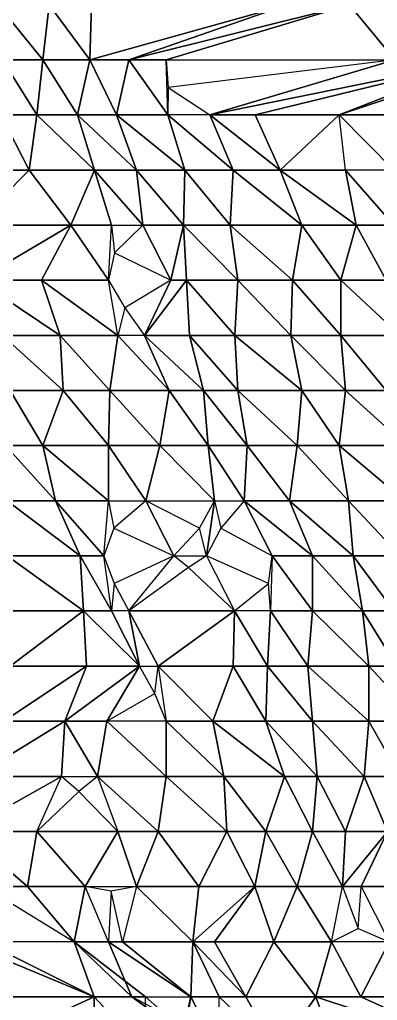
# Model space of a CAD drawing. Header units: metres. Extents: x -317 to 276, y -240 to 234.
# Drawn here: x -219.3 to -180.3, y -36.4 to 70.4 of the extents above; entities that cross this region are included whole.
import ezdxf

# ---------------------------------------------------------------- set-up
doc = ezdxf.new("R2010")
doc.units = ezdxf.units.M

msp = doc.modelspace()

# ---------------------------------------------------------------- linework, layer by layer
for points in [[(-221.68771, 72, -448.48737), (-216.76064, 66, -451.9834), (-216.0838, 72, -450.74448), (-216.0837, 72.0001, -450.7444)], [(-221.68771, 72, -448.48737), (-221.18008, 66, -447.55817), (-216.76064, 66, -451.9834), (-216.76053, 66.0001, -451.9833)], [(-216.0838, 72, -450.74448), (-216.76064, 66, -451.9834), (-211.66434, 66, -455.1697), (-211.66423, 66.0001, -455.16962)], [(-216.0838, 72, -450.74448), (-211.66434, 66, -455.1697), (-211.49515, 72, -454.85995), (-211.49504, 72.0001, -454.85986)], [(-211.66434, 66, -455.1697), (-207.41411, 66, -459.90466), (-190.15479, 72, -428.31168), (-190.15468, 72.0001, -428.31158)], [(-211.66434, 66, -455.1697), (-190.15479, 72, -428.31168), (-211.49515, 72, -454.85995), (-211.49504, 72.0001, -454.85986)], [(-207.41411, 66, -459.90466), (-203.33307, 66, -464.94934), (-183.36641, 72, -428.40063), (-183.3663, 72.0001, -428.40054)], [(-207.41411, 66, -459.90466), (-183.36641, 72, -428.40063), (-190.15479, 72, -428.31168), (-190.15468, 72.0001, -428.31158)], [(-183.36641, 72, -428.40063), (-203.33307, 66, -464.94934), (-178.43933, 66, -431.89664), (-178.43922, 66.0001, -431.89655)], [(-183.36641, 72, -428.40063), (-178.43933, 66, -431.89664), (-173.36307, 72, -422.60458), (-173.36296, 72.0001, -422.6045)], [(-221.18008, 66, -447.55817), (-221.3493, 60, -447.86792), (-217.43747, 60, -453.22235), (-217.43736, 60.0001, -453.22226)], [(-221.18008, 66, -447.55817), (-217.43747, 60, -453.22235), (-216.76064, 66, -451.9834), (-216.76053, 66.0001, -451.9833)], [(-216.76064, 66, -451.9834), (-217.43747, 60, -453.22235), (-213.01802, 60, -457.64758), (-213.01791, 60.0001, -457.6475)], [(-216.76064, 66, -451.9834), (-213.01802, 60, -457.64758), (-211.66434, 66, -455.1697), (-211.66423, 66.0001, -455.16962)], [(-211.66434, 66, -455.1697), (-213.01802, 60, -457.64758), (-208.76778, 60, -462.38254), (-208.76767, 60.0001, -462.38245)], [(-211.66434, 66, -455.1697), (-208.76778, 60, -462.38254), (-207.41411, 66, -459.90466), (-207.414, 66.0001, -459.90457)], [(-207.41411, 66, -459.90466), (-208.76778, 60, -462.38254), (-203.16386, 60, -464.63962), (-203.16376, 60.0001, -464.63953)], [(-207.41411, 66, -459.90466), (-203.16386, 60, -464.63962), (-203.33307, 66, -464.94934), (-203.33296, 66.0001, -464.94925)], [(-203.16386, 60, -464.63962), (-203.33307, 66, -464.94934), (-203.12563, 63, -464.67392), (-203.12552, 63.0001, -464.67383)], [(-178.43933, 66, -431.89664), (-203.12563, 63, -464.67392), (-198.5752, 60, -468.75513), (-198.57509, 60.0001, -468.75504)], [(-198.5752, 60, -468.75513), (-193.64813, 60, -472.25116), (-169.11282, 66, -427.33957), (-169.11272, 66.0001, -427.33948)], [(-198.5752, 60, -468.75513), (-169.11282, 66, -427.33957), (-178.43933, 66, -431.89664), (-178.43922, 66.0001, -431.89655)], [(-169.11282, 66, -427.33957), (-193.64813, 60, -472.25116), (-184.49083, 60, -468.00378), (-184.49072, 60.0001, -468.0037)], [(-169.11282, 66, -427.33957), (-184.49083, 60, -468.00378), (-166.55467, 66, -435.17188), (-166.55457, 66.0001, -435.17178)], [(-166.55467, 66, -435.17188), (-184.49083, 60, -468.00378), (-165.8578, 60, -446.41125), (-165.8577, 60.0001, -446.41116)], [(-221.3493, 60, -447.86792), (-224.39505, 54, -453.44315), (-218.28351, 54, -454.77103), (-218.2834, 54.0001, -454.77094)], [(-221.3493, 60, -447.86792), (-218.28351, 54, -454.77103), (-217.43747, 60, -453.22235), (-217.43736, 60.0001, -453.22226)], [(-217.43747, 60, -453.22235), (-218.28351, 54, -454.77103), (-211.15672, 54, -454.24048), (-211.15662, 54.0001, -454.2404)], [(-217.43747, 60, -453.22235), (-211.15672, 54, -454.24048), (-213.01802, 60, -457.64758), (-213.01791, 60.0001, -457.6475)], [(-213.01802, 60, -457.64758), (-206.56805, 54, -458.356), (-208.76778, 60, -462.38254), (-208.76767, 60.0001, -462.38245)], [(-213.01802, 60, -457.64758), (-211.15672, 54, -454.24048), (-206.56805, 54, -458.356), (-206.56795, 54.0001, -458.3559)], [(-208.76778, 60, -462.38254), (-201.30257, 54, -461.23254), (-203.16386, 60, -464.63962), (-203.16376, 60.0001, -464.63953)], [(-208.76778, 60, -462.38254), (-206.56805, 54, -458.356), (-201.30257, 54, -461.23254), (-201.30246, 54.0001, -461.23245)], [(-203.16386, 60, -464.63962), (-196.03708, 54, -464.1091), (-198.5752, 60, -468.75513), (-198.57509, 60.0001, -468.75504)], [(-203.16386, 60, -464.63962), (-201.30257, 54, -461.23254), (-196.03708, 54, -464.1091), (-196.03697, 54.0001, -464.109)], [(-198.5752, 60, -468.75513), (-190.94078, 54, -467.29538), (-193.64813, 60, -472.25116), (-193.64803, 60.0001, -472.25107)], [(-198.5752, 60, -468.75513), (-196.03708, 54, -464.1091), (-190.94078, 54, -467.29538), (-190.94067, 54.0001, -467.2953)], [(-190.94078, 54, -467.29538), (-184.49083, 60, -468.00378), (-193.64813, 60, -472.25116), (-193.64803, 60.0001, -472.25107)], [(-190.94078, 54, -467.29538), (-183.814, 54, -466.76483), (-184.49083, 60, -468.00378), (-184.49072, 60.0001, -468.0037)], [(-184.49083, 60, -468.00378), (-178.5485, 54, -469.64142), (-165.8578, 60, -446.41125), (-165.8577, 60.0001, -446.41116)], [(-224.22585, 48, -453.13342), (-218.28351, 54, -454.77103), (-224.39505, 54, -453.44315), (-224.39494, 54.0001, -453.44305)], [(-224.22585, 48, -453.13342), (-213.71487, 48, -446.40817), (-218.28351, 54, -454.77103), (-218.2834, 54.0001, -454.77094)], [(-211.15672, 54, -454.24048), (-218.28351, 54, -454.77103), (-213.71487, 48, -446.40817), (-213.71477, 48.0001, -446.40808)], [(-211.15672, 54, -454.24048), (-213.71487, 48, -446.40817), (-209.29541, 48, -450.8334), (-209.2953, 48.0001, -450.8333)], [(-211.15672, 54, -454.24048), (-205.89122, 48, -457.11703), (-206.56805, 54, -458.356), (-206.56795, 54.0001, -458.3559)], [(-211.15672, 54, -454.24048), (-209.29541, 48, -450.8334), (-205.89122, 48, -457.11703), (-205.89111, 48.0001, -457.11694)], [(-206.56805, 54, -458.356), (-201.47177, 48, -461.54227), (-201.30257, 54, -461.23254), (-201.30246, 54.0001, -461.23245)], [(-206.56805, 54, -458.356), (-205.89122, 48, -457.11703), (-201.47177, 48, -461.54227), (-201.47166, 48.0001, -461.54218)], [(-201.30257, 54, -461.23254), (-201.47177, 48, -461.54227), (-196.37549, 48, -464.72858), (-196.37538, 48.0001, -464.7285)], [(-201.30257, 54, -461.23254), (-196.37549, 48, -464.72858), (-196.03708, 54, -464.1091), (-196.03697, 54.0001, -464.109)], [(-196.03708, 54, -464.1091), (-196.37549, 48, -464.72858), (-188.57185, 48, -462.9591), (-188.57175, 48.0001, -462.959)], [(-196.03708, 54, -464.1091), (-188.57185, 48, -462.9591), (-190.94078, 54, -467.29538), (-190.94067, 54.0001, -467.2953)], [(-190.94078, 54, -467.29538), (-182.62953, 48, -464.5967), (-183.814, 54, -466.76483), (-183.81389, 54.0001, -466.76474)], [(-190.94078, 54, -467.29538), (-188.57185, 48, -462.9591), (-182.62953, 48, -464.5967), (-182.62943, 48.0001, -464.59662)], [(-183.814, 54, -466.76483), (-178.5485, 48, -469.64142), (-178.5485, 54, -469.64142), (-178.54839, 54.0001, -469.64133)], [(-183.814, 54, -466.76483), (-182.62953, 48, -464.5967), (-178.5485, 48, -469.64142), (-178.54839, 48.0001, -469.64133)], [(-223.88742, 42, -452.51395), (-213.71487, 48, -446.40817), (-224.22585, 48, -453.13342), (-224.22574, 48.0001, -453.13333)], [(-223.88742, 42, -452.51395), (-216.92984, 42, -452.29315), (-213.71487, 48, -446.40817), (-213.71477, 48.0001, -446.40808)], [(-213.71487, 48, -446.40817), (-216.92984, 42, -452.29315), (-209.63385, 42, -451.45288), (-209.63374, 42.0001, -451.4528)], [(-213.71487, 48, -446.40817), (-209.63385, 42, -451.45288), (-209.29541, 48, -450.8334), (-209.2953, 48.0001, -450.8333)], [(-209.29541, 48, -450.8334), (-208.955, 45, -451.46176), (-209.63385, 42, -451.45288), (-209.63374, 42.0001, -451.4528)], [(-202.84546, 42, -451.5418), (-205.89122, 48, -457.11703), (-208.955, 45, -451.46176), (-208.9549, 45.0001, -451.46167)], [(-202.84546, 42, -451.5418), (-201.47177, 48, -461.54227), (-205.89122, 48, -457.11703), (-205.89111, 48.0001, -457.11694)], [(-202.84546, 42, -451.5418), (-201.13336, 42, -460.9228), (-201.47177, 48, -461.54227), (-201.47166, 48.0001, -461.54218)], [(-201.47177, 48, -461.54227), (-195.52945, 42, -463.17987), (-196.37549, 48, -464.72858), (-196.37538, 48.0001, -464.7285)], [(-201.47177, 48, -461.54227), (-201.13336, 42, -460.9228), (-195.52945, 42, -463.17987), (-195.52934, 42.0001, -463.17978)], [(-196.37549, 48, -464.72858), (-189.58711, 42, -464.8175), (-188.57185, 48, -462.9591), (-188.57175, 48.0001, -462.959)], [(-196.37549, 48, -464.72858), (-195.52945, 42, -463.17987), (-189.58711, 42, -464.8175), (-189.587, 42.0001, -464.8174)], [(-188.57185, 48, -462.9591), (-189.58711, 42, -464.8175), (-184.32161, 42, -467.69406), (-184.3215, 42.0001, -467.69397)], [(-188.57185, 48, -462.9591), (-184.32161, 42, -467.69406), (-182.62953, 48, -464.5967), (-182.62943, 48.0001, -464.59662)], [(-182.62953, 48, -464.5967), (-184.32161, 42, -467.69406), (-179.39453, 42, -471.19006), (-179.39442, 42.0001, -471.18997)], [(-182.62953, 48, -464.5967), (-179.39453, 42, -471.19006), (-178.5485, 48, -469.64142), (-178.54839, 48.0001, -469.64133)], [(-223.88742, 42, -452.51395), (-214.89934, 36, -448.57632), (-216.92984, 42, -452.29315), (-216.92973, 42.0001, -452.29306)], [(-223.88742, 42, -452.51395), (-221.18008, 36, -447.55817), (-214.89934, 36, -448.57632), (-214.89923, 36.0001, -448.57623)], [(-216.92984, 42, -452.29315), (-208.61859, 36, -449.59448), (-209.63385, 42, -451.45288), (-209.63374, 42.0001, -451.4528)], [(-216.92984, 42, -452.29315), (-214.89934, 36, -448.57632), (-208.61859, 36, -449.59448), (-208.61848, 36.0001, -449.5944)], [(-208.61859, 36, -449.59448), (-209.63385, 42, -451.45288), (-207.86296, 39, -451.47607), (-207.86285, 39.0001, -451.47598)], [(-202.84546, 42, -451.5418), (-207.86296, 39, -451.47607), (-205.72202, 36, -456.8073), (-205.72191, 36.0001, -456.80722)], [(-205.72202, 36, -456.8073), (-200.79494, 36, -460.30334), (-201.13336, 42, -460.9228), (-201.13326, 42.0001, -460.9227)], [(-205.72202, 36, -456.8073), (-201.13336, 42, -460.9228), (-202.84546, 42, -451.5418), (-202.84535, 42.0001, -451.54172)], [(-201.13336, 42, -460.9228), (-195.86786, 36, -463.79935), (-195.52945, 42, -463.17987), (-195.52934, 42.0001, -463.17978)], [(-201.13336, 42, -460.9228), (-200.79494, 36, -460.30334), (-195.86786, 36, -463.79935), (-195.86775, 36.0001, -463.79926)], [(-195.52945, 42, -463.17987), (-195.86786, 36, -463.79935), (-189.75632, 36, -465.12723), (-189.75621, 36.0001, -465.12714)], [(-195.52945, 42, -463.17987), (-189.75632, 36, -465.12723), (-189.58711, 42, -464.8175), (-189.587, 42.0001, -464.8174)], [(-189.58711, 42, -464.8175), (-189.75632, 36, -465.12723), (-184.32161, 36, -467.69406), (-184.3215, 36.0001, -467.69397)], [(-189.58711, 42, -464.8175), (-184.32161, 36, -467.69406), (-184.32161, 42, -467.69406), (-184.3215, 42.0001, -467.69397)], [(-184.32161, 42, -467.69406), (-177.87164, 36, -468.40247), (-179.39453, 42, -471.19006), (-179.39442, 42.0001, -471.18997)], [(-184.32161, 42, -467.69406), (-184.32161, 36, -467.69406), (-177.87164, 36, -468.40247), (-177.87154, 36.0001, -468.40237)], [(-221.18008, 36, -447.55817), (-214.56091, 30, -447.95685), (-214.89934, 36, -448.57632), (-214.89923, 36.0001, -448.57623)], [(-221.18008, 36, -447.55817), (-220.33405, 30, -446.0095), (-214.56091, 30, -447.95685), (-214.5608, 30.0001, -447.95676)], [(-214.89934, 36, -448.57632), (-209.46463, 30, -451.14313), (-208.61859, 36, -449.59448), (-208.61848, 36.0001, -449.5944)], [(-214.89934, 36, -448.57632), (-214.56091, 30, -447.95685), (-209.46463, 30, -451.14313), (-209.46452, 30.0001, -451.14304)], [(-208.61859, 36, -449.59448), (-209.46463, 30, -451.14313), (-203.01468, 30, -451.85156), (-203.01457, 30.0001, -451.85147)], [(-208.61859, 36, -449.59448), (-203.01468, 30, -451.85156), (-205.72202, 36, -456.8073), (-205.72191, 36.0001, -456.80722)], [(-205.72202, 36, -456.8073), (-199.27206, 30, -457.51572), (-200.79494, 36, -460.30334), (-200.79483, 36.0001, -460.30325)], [(-205.72202, 36, -456.8073), (-203.01468, 30, -451.85156), (-199.27206, 30, -457.51572), (-199.27196, 30.0001, -457.51562)], [(-200.79494, 36, -460.30334), (-195.52945, 30, -463.17987), (-195.86786, 36, -463.79935), (-195.86775, 36.0001, -463.79926)], [(-200.79494, 36, -460.30334), (-199.27206, 30, -457.51572), (-195.52945, 30, -463.17987), (-195.52934, 30.0001, -463.17978)], [(-195.86786, 36, -463.79935), (-188.57185, 30, -462.9591), (-189.75632, 36, -465.12723), (-189.75621, 36.0001, -465.12714)], [(-195.86786, 36, -463.79935), (-195.52945, 30, -463.17987), (-188.57185, 30, -462.9591), (-188.57175, 30.0001, -462.959)], [(-189.75632, 36, -465.12723), (-183.814, 30, -466.76483), (-184.32161, 36, -467.69406), (-184.3215, 36.0001, -467.69397)], [(-189.75632, 36, -465.12723), (-188.57185, 30, -462.9591), (-183.814, 30, -466.76483), (-183.81389, 30.0001, -466.76474)], [(-184.32161, 36, -467.69406), (-179.39453, 30, -471.19006), (-177.87164, 36, -468.40247), (-177.87154, 36.0001, -468.40237)], [(-184.32161, 36, -467.69406), (-183.814, 30, -466.76483), (-179.39453, 30, -471.19006), (-179.39442, 30.0001, -471.18997)], [(-220.33405, 30, -446.0095), (-220.84167, 24, -446.93872), (-216.76064, 24, -451.9834), (-216.76053, 24.0001, -451.9833)], [(-220.33405, 30, -446.0095), (-216.76064, 24, -451.9834), (-214.56091, 30, -447.95685), (-214.5608, 30.0001, -447.95676)], [(-214.56091, 30, -447.95685), (-216.76064, 24, -451.9834), (-209.63385, 24, -451.45288), (-209.63374, 24.0001, -451.4528)], [(-214.56091, 30, -447.95685), (-209.63385, 24, -451.45288), (-209.46463, 30, -451.14313), (-209.46452, 30.0001, -451.14304)], [(-209.46463, 30, -451.14313), (-209.63385, 24, -451.45288), (-204.02992, 24, -453.70996), (-204.02982, 24.0001, -453.70987)], [(-209.46463, 30, -451.14313), (-204.02992, 24, -453.70996), (-203.01468, 30, -451.85156), (-203.01457, 30.0001, -451.85147)], [(-203.01468, 30, -451.85156), (-204.02992, 24, -453.70996), (-198.76443, 24, -456.58652), (-198.76433, 24.0001, -456.58643)], [(-203.01468, 30, -451.85156), (-198.76443, 24, -456.58652), (-199.27206, 30, -457.51572), (-199.27196, 30.0001, -457.51562)], [(-199.27206, 30, -457.51572), (-194.51419, 24, -461.32147), (-195.52945, 30, -463.17987), (-195.52934, 30.0001, -463.17978)], [(-199.27206, 30, -457.51572), (-198.76443, 24, -456.58652), (-194.51419, 24, -461.32147), (-194.51408, 24.0001, -461.32138)], [(-195.52945, 30, -463.17987), (-189.07948, 24, -463.8883), (-188.57185, 30, -462.9591), (-188.57175, 30.0001, -462.959)], [(-195.52945, 30, -463.17987), (-194.51419, 24, -461.32147), (-189.07948, 24, -463.8883), (-189.07938, 24.0001, -463.8882)], [(-188.57185, 30, -462.9591), (-189.07948, 24, -463.8883), (-184.49083, 24, -468.00378), (-184.49072, 24.0001, -468.0037)], [(-188.57185, 30, -462.9591), (-184.49083, 24, -468.00378), (-183.814, 30, -466.76483), (-183.81389, 30.0001, -466.76474)], [(-183.814, 30, -466.76483), (-184.49083, 24, -468.00378), (-177.19481, 24, -467.1635), (-177.1947, 24.0001, -467.16342)], [(-183.814, 30, -466.76483), (-177.19481, 24, -467.1635), (-179.39453, 30, -471.19006), (-179.39442, 30.0001, -471.18997)], [(-220.84167, 24, -446.93872), (-215.40695, 18, -449.50552), (-216.76064, 24, -451.9834), (-216.76053, 24.0001, -451.9833)], [(-220.84167, 24, -446.93872), (-220.67245, 18, -446.62897), (-215.40695, 18, -449.50552), (-215.40685, 18.0001, -449.50543)], [(-216.76064, 24, -451.9834), (-209.63385, 18, -451.45288), (-209.63385, 24, -451.45288), (-209.63374, 24.0001, -451.4528)], [(-216.76064, 24, -451.9834), (-215.40695, 18, -449.50552), (-209.63385, 18, -451.45288), (-209.63374, 18.0001, -451.4528)], [(-209.63385, 24, -451.45288), (-205.55281, 18, -456.49756), (-204.02992, 24, -453.70996), (-204.02982, 24.0001, -453.70987)], [(-209.63385, 24, -451.45288), (-209.63385, 18, -451.45288), (-205.55281, 18, -456.49756), (-205.5527, 18.0001, -456.49747)], [(-204.02992, 24, -453.70996), (-205.55281, 18, -456.49756), (-198.08759, 18, -455.34756), (-198.08748, 18.0001, -455.34747)], [(-204.02992, 24, -453.70996), (-198.08759, 18, -455.34756), (-198.76443, 24, -456.58652), (-198.76433, 24.0001, -456.58643)], [(-198.76443, 24, -456.58652), (-194.8526, 18, -461.94095), (-194.51419, 24, -461.32147), (-194.51408, 24.0001, -461.32138)], [(-198.76443, 24, -456.58652), (-198.08759, 18, -455.34756), (-194.8526, 18, -461.94095), (-194.8525, 18.0001, -461.94086)], [(-194.51419, 24, -461.32147), (-194.8526, 18, -461.94095), (-189.92554, 18, -465.43698), (-189.92543, 18.0001, -465.4369)], [(-194.51419, 24, -461.32147), (-189.92554, 18, -465.43698), (-189.07948, 24, -463.8883), (-189.07938, 24.0001, -463.8882)], [(-189.07948, 24, -463.8883), (-189.92554, 18, -465.43698), (-183.47557, 18, -466.1454), (-183.47546, 18.0001, -466.1453)], [(-189.07948, 24, -463.8883), (-183.47557, 18, -466.1454), (-184.49083, 24, -468.00378), (-184.49072, 24.0001, -468.0037)], [(-184.49083, 24, -468.00378), (-177.36403, 18, -467.47327), (-177.19481, 24, -467.1635), (-177.1947, 24.0001, -467.16342)], [(-184.49083, 24, -468.00378), (-183.47557, 18, -466.1454), (-177.36403, 18, -467.47327), (-177.36392, 18.0001, -467.47318)], [(-220.67245, 18, -446.62897), (-212.69962, 12, -444.54977), (-215.40695, 18, -449.50552), (-215.40685, 18.0001, -449.50543)], [(-220.67245, 18, -446.62897), (-220.67245, 12, -446.62897), (-212.69962, 12, -444.54977), (-212.69951, 12.0001, -444.54968)], [(-215.40695, 18, -449.50552), (-210.14146, 12, -452.38208), (-209.63385, 18, -451.45288), (-209.63374, 18.0001, -451.4528)], [(-215.40695, 18, -449.50552), (-212.69962, 12, -444.54977), (-210.14146, 12, -452.38208), (-210.14136, 12.0001, -452.382)], [(-209.63385, 18, -451.45288), (-209.05084, 15, -452.17355), (-210.14146, 12, -452.38208), (-210.14136, 12.0001, -452.382)], [(-202.50705, 12, -450.92233), (-205.55281, 18, -456.49756), (-209.05084, 15, -452.17355), (-209.05074, 15.0001, -452.17346)], [(-202.50705, 12, -450.92233), (-199.71048, 15, -455.59756), (-205.55281, 18, -456.49756), (-205.5527, 18.0001, -456.49747)], [(-198.08759, 18, -455.34756), (-198.93364, 12, -456.89624), (-199.71048, 15, -455.59756), (-199.71037, 15.0001, -455.59747)], [(-198.08759, 18, -455.34756), (-197.38434, 15, -456.7809), (-198.93364, 12, -456.89624), (-198.93353, 12.0001, -456.89615)], [(-191.80684, 12, -456.36572), (-194.8526, 18, -461.94095), (-197.38434, 15, -456.7809), (-197.38423, 15.0001, -456.78082)], [(-187.38739, 12, -460.79095), (-189.92554, 18, -465.43698), (-194.8526, 18, -461.94095), (-194.8525, 18.0001, -461.94086)], [(-187.38739, 12, -460.79095), (-194.8526, 18, -461.94095), (-191.80684, 12, -456.36572), (-191.80673, 12.0001, -456.36563)], [(-189.92554, 18, -465.43698), (-182.96794, 12, -465.2162), (-183.47557, 18, -466.1454), (-183.47546, 18.0001, -466.1453)], [(-189.92554, 18, -465.43698), (-187.38739, 12, -460.79095), (-182.96794, 12, -465.2162), (-182.96783, 12.0001, -465.2161)], [(-183.47557, 18, -466.1454), (-177.87164, 12, -468.40247), (-177.36403, 18, -467.47327), (-177.36392, 18.0001, -467.47318)], [(-183.47557, 18, -466.1454), (-182.96794, 12, -465.2162), (-177.87164, 12, -468.40247), (-177.87154, 12.0001, -468.40237)], [(-220.67245, 12, -446.62897), (-212.3612, 6, -443.9303), (-212.69962, 12, -444.54977), (-212.69951, 12.0001, -444.54968)], [(-220.67245, 12, -446.62897), (-220.16483, 6, -445.69977), (-212.3612, 6, -443.9303), (-212.3611, 6.0001, -443.9302)], [(-212.69962, 12, -444.54977), (-209.29541, 6, -450.8334), (-210.14146, 12, -452.38208), (-210.14136, 12.0001, -452.382)], [(-212.69962, 12, -444.54977), (-212.3612, 6, -443.9303), (-209.29541, 6, -450.8334), (-209.2953, 6.0001, -450.8333)], [(-209.29541, 6, -450.8334), (-210.14146, 12, -452.38208), (-209.01875, 9, -452.16742), (-209.01865, 9.0001, -452.16733)], [(-202.50705, 12, -450.92233), (-209.01875, 9, -452.16742), (-207.41411, 6, -459.90466), (-207.414, 6.0001, -459.90457)], [(-198.93364, 12, -456.89624), (-200.91835, 10.723404, -454.27176), (-202.50705, 12, -450.92233), (-202.50694, 12.0001, -450.92224)], [(-195.88788, 6, -451.321), (-192.18195, 9, -456.39362), (-198.93364, 12, -456.89624), (-198.93353, 12.0001, -456.89615)], [(-191.80684, 12, -456.36572), (-191.97606, 6, -456.67545), (-192.18195, 9, -456.39362), (-192.18184, 9.0001, -456.39352)], [(-191.80684, 12, -456.36572), (-191.97606, 6, -456.67545), (-187.38739, 6, -460.79095), (-187.38728, 6.0001, -460.79086)], [(-191.80684, 12, -456.36572), (-187.38739, 6, -460.79095), (-187.38739, 12, -460.79095), (-187.38728, 12.0001, -460.79086)], [(-187.38739, 12, -460.79095), (-181.9527, 6, -463.35776), (-182.96794, 12, -465.2162), (-182.96783, 12.0001, -465.2161)], [(-187.38739, 12, -460.79095), (-187.38739, 6, -460.79095), (-181.9527, 6, -463.35776), (-181.95259, 6.0001, -463.35767)], [(-182.96794, 12, -465.2162), (-178.5485, 6, -469.64142), (-177.87164, 12, -468.40247), (-177.87154, 12.0001, -468.40237)], [(-182.96794, 12, -465.2162), (-181.9527, 6, -463.35776), (-178.5485, 6, -469.64142), (-178.54839, 6.0001, -469.64133)], [(-200.91835, 10.723404, -454.27176), (-207.41411, 6, -459.90466), (-195.88788, 6, -451.321), (-195.88777, 6.0001, -451.32092)], [(-220.33405, 0, -446.0095), (-212.02278, 0, -443.31082), (-212.3612, 6, -443.9303), (-212.3611, 6.0001, -443.9302)], [(-220.33405, 0, -446.0095), (-212.3612, 6, -443.9303), (-220.16483, 6, -445.69977), (-220.16472, 6.0001, -445.69968)], [(-206.24966, 0, -445.25818), (-209.29541, 6, -450.8334), (-212.3612, 6, -443.9303), (-212.3611, 6.0001, -443.9302)], [(-206.24966, 0, -445.25818), (-212.3612, 6, -443.9303), (-212.02278, 0, -443.31082), (-212.02267, 0.0001, -443.31073)], [(-206.24966, 0, -445.25818), (-207.41411, 6, -459.90466), (-209.29541, 6, -450.8334), (-209.2953, 6.0001, -450.8333)], [(-206.24966, 0, -445.25818), (-204.19913, 0, -454.01968), (-207.41411, 6, -459.90466), (-207.414, 6.0001, -459.90457)], [(-204.19913, 0, -454.01968), (-195.88788, 6, -451.321), (-207.41411, 6, -459.90466), (-207.414, 6.0001, -459.90457)], [(-204.19913, 0, -454.01968), (-196.05708, 0, -451.63074), (-195.88788, 6, -451.321), (-195.88777, 6.0001, -451.32092)], [(-195.88788, 6, -451.321), (-196.05708, 0, -451.63074), (-192.31447, 0, -457.29492), (-192.31436, 0.0001, -457.29483)], [(-195.88788, 6, -451.321), (-192.31447, 0, -457.29492), (-191.97606, 6, -456.67545), (-191.97595, 6.0001, -456.67535)], [(-191.97606, 6, -456.67545), (-192.31447, 0, -457.29492), (-187.89502, 0, -461.72015), (-187.89491, 0.0001, -461.72006)], [(-191.97606, 6, -456.67545), (-187.89502, 0, -461.72015), (-187.38739, 6, -460.79095), (-187.38728, 6.0001, -460.79086)], [(-187.38739, 6, -460.79095), (-187.89502, 0, -461.72015), (-181.27585, 0, -462.11884), (-181.27574, 0.0001, -462.11874)], [(-187.38739, 6, -460.79095), (-181.27585, 0, -462.11884), (-181.9527, 6, -463.35776), (-181.95259, 6.0001, -463.35767)], [(-181.9527, 6, -463.35776), (-178.21007, 0, -469.02194), (-178.5485, 6, -469.64142), (-178.54839, 6.0001, -469.64133)], [(-181.9527, 6, -463.35776), (-181.27585, 0, -462.11884), (-178.21007, 0, -469.02194), (-178.20996, 0.0001, -469.02185)], [(-221.01086, -6, -447.24844), (-214.39171, -6, -447.64713), (-212.02278, 0, -443.31082), (-212.02267, 0.0001, -443.31073)], [(-221.01086, -6, -447.24844), (-212.02278, 0, -443.31082), (-220.33405, 0, -446.0095), (-220.33394, 0.0001, -446.0094)], [(-214.39171, -6, -447.64713), (-209.80304, -6, -451.7626), (-206.24966, 0, -445.25818), (-206.24956, 0.0001, -445.2581)], [(-214.39171, -6, -447.64713), (-206.24966, 0, -445.25818), (-212.02278, 0, -443.31082), (-212.02267, 0.0001, -443.31073)], [(-206.24966, 0, -445.25818), (-209.80304, -6, -451.7626), (-204.59348, -3, -452.33478), (-204.59337, -2.9999, -452.3347)], [(-203.35309, -6, -452.471), (-204.59348, -3, -452.33478), (-204.19913, 0, -454.01968), (-204.19902, 0.0001, -454.0196)], [(-204.19913, 0, -454.01968), (-198.2568, -6, -455.6573), (-196.05708, 0, -451.63074), (-196.05698, 0.0001, -451.63065)], [(-204.19913, 0, -454.01968), (-203.35309, -6, -452.471), (-198.2568, -6, -455.6573), (-198.2567, -5.9999, -455.6572)], [(-196.05708, 0, -451.63074), (-198.2568, -6, -455.6573), (-192.48367, -6, -457.60464), (-192.48357, -5.9999, -457.60455)], [(-196.05708, 0, -451.63074), (-192.48367, -6, -457.60464), (-192.31447, 0, -457.29492), (-192.31436, 0.0001, -457.29483)], [(-192.31447, 0, -457.29492), (-192.48367, -6, -457.60464), (-187.38739, -6, -460.79095), (-187.38728, -5.9999, -460.79086)], [(-192.31447, 0, -457.29492), (-187.38739, -6, -460.79095), (-187.89502, 0, -461.72015), (-187.89491, 0.0001, -461.72006)], [(-187.89502, 0, -461.72015), (-181.27585, -6, -462.11884), (-181.27585, 0, -462.11884), (-181.27574, 0.0001, -462.11874)], [(-187.89502, 0, -461.72015), (-187.38739, -6, -460.79095), (-181.27585, -6, -462.11884), (-181.27574, -5.9999, -462.11874)], [(-181.27585, 0, -462.11884), (-175.67194, -6, -464.37592), (-178.21007, 0, -469.02194), (-178.20996, 0.0001, -469.02185)], [(-181.27585, 0, -462.11884), (-181.27585, -6, -462.11884), (-175.67194, -6, -464.37592), (-175.67183, -5.9999, -464.37582)], [(-224.22585, -12, -453.13342), (-214.73013, -12, -448.2666), (-214.39171, -6, -447.64713), (-214.3916, -5.9999, -447.64703)], [(-224.22585, -12, -453.13342), (-214.39171, -6, -447.64713), (-221.01086, -6, -447.24844), (-221.01076, -5.9999, -447.24835)], [(-214.39171, -6, -447.64713), (-214.73013, -12, -448.2666), (-210.8183, -12, -453.62103), (-210.81819, -11.9999, -453.62094)], [(-214.39171, -6, -447.64713), (-210.8183, -12, -453.62103), (-209.80304, -6, -451.7626), (-209.80293, -5.9999, -451.7625)], [(-209.80304, -6, -451.7626), (-210.8183, -12, -453.62103), (-203.35309, -12, -452.471), (-203.35298, -11.9999, -452.47092)], [(-209.80304, -6, -451.7626), (-203.35309, -12, -452.471), (-203.35309, -6, -452.471), (-203.35298, -5.9999, -452.47092)], [(-203.35309, -6, -452.471), (-197.07234, -12, -453.48917), (-198.2568, -6, -455.6573), (-198.2567, -5.9999, -455.6572)], [(-203.35309, -6, -452.471), (-203.35309, -12, -452.471), (-197.07234, -12, -453.48917), (-197.07224, -11.9999, -453.48907)], [(-198.2568, -6, -455.6573), (-190.45317, -12, -453.88782), (-192.48367, -6, -457.60464), (-192.48357, -5.9999, -457.60455)], [(-198.2568, -6, -455.6573), (-197.07234, -12, -453.48917), (-190.45317, -12, -453.88782), (-190.45306, -11.9999, -453.88773)], [(-192.48367, -6, -457.60464), (-186.87976, -12, -459.86176), (-187.38739, -6, -460.79095), (-187.38728, -5.9999, -460.79086)], [(-192.48367, -6, -457.60464), (-190.45317, -12, -453.88782), (-186.87976, -12, -459.86176), (-186.87965, -11.9999, -459.86166)], [(-187.38739, -6, -460.79095), (-181.78348, -12, -463.04803), (-181.27585, -6, -462.11884), (-181.27574, -5.9999, -462.11874)], [(-187.38739, -6, -460.79095), (-186.87976, -12, -459.86176), (-181.78348, -12, -463.04803), (-181.78337, -11.9999, -463.04794)], [(-181.27585, -6, -462.11884), (-181.78348, -12, -463.04803), (-177.87164, -12, -468.40247), (-177.87154, -11.9999, -468.40237)], [(-181.27585, -6, -462.11884), (-177.87164, -12, -468.40247), (-175.67194, -6, -464.37592), (-175.67183, -5.9999, -464.37582)], [(-225.41031, -18, -455.30154), (-217.43747, -18, -453.22235), (-214.73013, -12, -448.2666), (-214.73003, -11.9999, -448.2665)], [(-225.41031, -18, -455.30154), (-214.73013, -12, -448.2666), (-224.22585, -12, -453.13342), (-224.22574, -11.9999, -453.13333)], [(-210.8183, -12, -453.62103), (-212.84424, -13.655167, -451.07196), (-214.73013, -12, -448.2666), (-214.73003, -11.9999, -448.2665)], [(-210.8183, -12, -453.62103), (-204.19913, -18, -454.01968), (-203.35309, -12, -452.471), (-203.35298, -11.9999, -452.47092)], [(-210.8183, -12, -453.62103), (-208.61859, -18, -449.59448), (-204.19913, -18, -454.01968), (-204.19902, -17.9999, -454.0196)], [(-203.35309, -12, -452.471), (-204.19913, -18, -454.01968), (-196.73392, -18, -452.8697), (-196.73381, -17.9999, -452.8696)], [(-203.35309, -12, -452.471), (-196.73392, -18, -452.8697), (-197.07234, -12, -453.48917), (-197.07224, -11.9999, -453.48907)], [(-197.07234, -12, -453.48917), (-192.48367, -18, -457.60464), (-190.45317, -12, -453.88782), (-190.45306, -11.9999, -453.88773)], [(-197.07234, -12, -453.48917), (-196.73392, -18, -452.8697), (-192.48367, -18, -457.60464), (-192.48357, -17.9999, -457.60455)], [(-190.45317, -12, -453.88782), (-192.48367, -18, -457.60464), (-187.38739, -18, -460.79095), (-187.38728, -17.9999, -460.79086)], [(-190.45317, -12, -453.88782), (-187.38739, -18, -460.79095), (-186.87976, -12, -459.86176), (-186.87965, -11.9999, -459.86166)], [(-186.87976, -12, -459.86176), (-187.38739, -18, -460.79095), (-183.814, -18, -466.76483), (-183.81389, -17.9999, -466.76474)], [(-186.87976, -12, -459.86176), (-183.814, -18, -466.76483), (-181.78348, -12, -463.04803), (-181.78337, -11.9999, -463.04794)], [(-181.78348, -12, -463.04803), (-183.814, -18, -466.76483), (-179.22533, -18, -470.88034), (-179.22522, -17.9999, -470.88025)], [(-181.78348, -12, -463.04803), (-179.22533, -18, -470.88034), (-177.87164, -12, -468.40247), (-177.87154, -11.9999, -468.40237)], [(-212.84424, -13.655167, -451.07196), (-217.43747, -18, -453.22235), (-208.61859, -18, -449.59448), (-208.61848, -17.9999, -449.5944)], [(-225.41031, -18, -455.30154), (-218.45273, -24, -455.08075), (-217.43747, -18, -453.22235), (-217.43736, -17.9999, -453.22226)], [(-225.41031, -18, -455.30154), (-223.2106, -24, -451.275), (-218.45273, -24, -455.08075), (-218.45262, -23.9999, -455.08066)], [(-217.43747, -18, -453.22235), (-218.45273, -24, -455.08075), (-212.17197, -24, -456.0989), (-212.17186, -23.9999, -456.09882)], [(-217.43747, -18, -453.22235), (-212.17197, -24, -456.0989), (-208.61859, -18, -449.59448), (-208.61848, -17.9999, -449.5944)], [(-208.61859, -18, -449.59448), (-212.17197, -24, -456.0989), (-206.56805, -24, -458.356), (-206.56795, -23.9999, -458.3559)], [(-208.61859, -18, -449.59448), (-206.56805, -24, -458.356), (-204.19913, -18, -454.01968), (-204.19902, -17.9999, -454.0196)], [(-204.19913, -18, -454.01968), (-206.56805, -24, -458.356), (-199.7797, -24, -458.44492), (-199.77959, -23.9999, -458.44482)], [(-204.19913, -18, -454.01968), (-199.7797, -24, -458.44492), (-196.73392, -18, -452.8697), (-196.73381, -17.9999, -452.8696)], [(-196.73392, -18, -452.8697), (-199.7797, -24, -458.44492), (-193.66815, -24, -459.7728), (-193.66805, -23.9999, -459.7727)], [(-196.73392, -18, -452.8697), (-193.66815, -24, -459.7728), (-192.48367, -18, -457.60464), (-192.48357, -17.9999, -457.60455)], [(-192.48367, -18, -457.60464), (-193.66815, -24, -459.7728), (-189.07948, -24, -463.8883), (-189.07938, -23.9999, -463.8882)], [(-192.48367, -18, -457.60464), (-189.07948, -24, -463.8883), (-187.38739, -18, -460.79095), (-187.38728, -17.9999, -460.79086)], [(-187.38739, -18, -460.79095), (-189.07948, -24, -463.8883), (-184.1524, -24, -467.3843), (-184.1523, -23.9999, -467.38422)], [(-187.38739, -18, -460.79095), (-184.1524, -24, -467.3843), (-183.814, -18, -466.76483), (-183.81389, -17.9999, -466.76474)], [(-184.1524, -24, -467.3843), (-182.10188, -24, -476.14584), (-179.22533, -18, -470.88034), (-179.22522, -17.9999, -470.88025)], [(-184.1524, -24, -467.3843), (-179.22533, -18, -470.88034), (-183.814, -18, -466.76483), (-183.81389, -17.9999, -466.76474)], [(-179.22533, -18, -470.88034), (-182.10188, -24, -476.14584), (-175.65193, -24, -476.85425), (-175.65182, -23.9999, -476.85416)], [(-213.37645, -30, -445.7887), (-218.45273, -24, -455.08075), (-223.2106, -24, -451.275), (-223.2105, -23.9999, -451.2749)], [(-212.17197, -24, -456.0989), (-218.45273, -24, -455.08075), (-213.37645, -30, -445.7887), (-213.37634, -29.9999, -445.7886)], [(-212.17197, -24, -456.0989), (-213.37645, -30, -445.7887), (-209.63385, -30, -451.45288), (-209.63374, -29.9999, -451.4528)], [(-206.56805, -24, -458.356), (-209.32773, -24.5, -457.15002), (-212.17197, -24, -456.0989), (-212.17186, -23.9999, -456.09882)], [(-209.32773, -24.5, -457.15002), (-209.63385, -30, -451.45288), (-208.09094, -30, -461.14362), (-208.09084, -29.9999, -461.14352)], [(-206.56805, -24, -458.356), (-208.09094, -30, -461.14362), (-200.45651, -30, -459.68387), (-200.4564, -29.9999, -459.68378)], [(-206.56805, -24, -458.356), (-200.45651, -30, -459.68387), (-199.7797, -24, -458.44492), (-199.77959, -23.9999, -458.44482)], [(-200.45651, -30, -459.68387), (-198.06758, -30, -467.8259), (-193.66815, -24, -459.7728), (-193.66805, -23.9999, -459.7727)], [(-200.45651, -30, -459.68387), (-193.66815, -24, -459.7728), (-199.7797, -24, -458.44492), (-199.77959, -23.9999, -458.44482)], [(-193.66815, -24, -459.7728), (-198.06758, -30, -467.8259), (-191.61761, -30, -468.53433), (-191.61751, -29.9999, -468.53424)], [(-193.66815, -24, -459.7728), (-191.61761, -30, -468.53433), (-189.07948, -24, -463.8883), (-189.07938, -23.9999, -463.8882)], [(-189.07948, -24, -463.8883), (-191.61761, -30, -468.53433), (-185.33687, -30, -469.55246), (-185.33676, -29.9999, -469.55237)], [(-189.07948, -24, -463.8883), (-185.33687, -30, -469.55246), (-184.1524, -24, -467.3843), (-184.1523, -23.9999, -467.38422)], [(-184.1524, -24, -467.3843), (-182.41985, -28.559998, -470.4704), (-182.10188, -24, -476.14584), (-182.10178, -23.9999, -476.14575)], [(-175.65193, -24, -476.85425), (-182.10188, -24, -476.14584), (-179.0561, -30, -470.57062), (-179.056, -29.9999, -470.57053)], [(-182.41985, -28.559998, -470.4704), (-179.0561, -30, -470.57062), (-185.33687, -30, -469.55246), (-185.33676, -29.9999, -469.55237)], [(-211.19675, -36, -429.2838), (-223.2106, -30, -451.275), (-225.59953, -30, -443.13293), (-225.59943, -29.9999, -443.13284)], [(-211.19675, -36, -429.2838), (-225.59953, -30, -443.13293), (-220.69247, -36, -434.15063), (-220.69237, -35.9999, -434.15054)], [(-213.37645, -30, -445.7887), (-223.2106, -30, -451.275), (-211.19675, -36, -429.2838), (-211.19664, -35.9999, -429.28372)], [(-207.0957, -36, -446.80685), (-209.63385, -30, -451.45288), (-213.37645, -30, -445.7887), (-213.37634, -29.9999, -445.7886)], [(-213.37645, -30, -445.7887), (-211.19675, -36, -429.2838), (-205.59283, -36, -431.5409), (-205.59273, -35.9999, -431.5408)], [(-207.0957, -36, -446.80685), (-213.37645, -30, -445.7887), (-205.59283, -36, -431.5409), (-205.59273, -35.9999, -431.5408)], [(-200.64575, -36, -447.51526), (-208.09094, -30, -461.14362), (-209.63385, -30, -451.45288), (-209.63374, -29.9999, -451.4528)], [(-200.64575, -36, -447.51526), (-209.63385, -30, -451.45288), (-207.0957, -36, -446.80685), (-207.0956, -35.9999, -446.80676)], [(-200.45651, -30, -459.68387), (-208.09094, -30, -461.14362), (-200.64575, -36, -447.51526), (-200.64565, -35.9999, -447.51517)], [(-200.45651, -30, -459.68387), (-200.64575, -36, -447.51526), (-197.57996, -36, -454.41837), (-197.57985, -35.9999, -454.41827)], [(-194.6834, -36, -461.63123), (-198.06758, -30, -467.8259), (-200.45651, -30, -459.68387), (-200.4564, -29.9999, -459.68378)], [(-194.6834, -36, -461.63123), (-200.45651, -30, -459.68387), (-197.57996, -36, -454.41837), (-197.57985, -35.9999, -454.41827)], [(-191.61761, -30, -468.53433), (-198.06758, -30, -467.8259), (-194.6834, -36, -461.63123), (-194.68329, -35.9999, -461.63113)], [(-191.61761, -30, -468.53433), (-194.6834, -36, -461.63123), (-187.04898, -36, -460.17148), (-187.04887, -35.9999, -460.1714)], [(-185.33687, -30, -469.55246), (-191.61761, -30, -468.53433), (-187.04898, -36, -460.17148), (-187.04887, -35.9999, -460.1714)], [(-185.33687, -30, -469.55246), (-187.04898, -36, -460.17148), (-182.1219, -36, -463.66748), (-182.1218, -35.9999, -463.6674)], [(-179.0561, -30, -470.57062), (-185.33687, -30, -469.55246), (-182.1219, -36, -463.66748), (-182.1218, -35.9999, -463.6674)], [(-179.0561, -30, -470.57062), (-182.1219, -36, -463.66748), (-174.82588, -36, -462.82724), (-174.82578, -35.9999, -462.82715)], [(-224.24586, -42, -440.65506), (-211.19675, -42, -429.2838), (-211.19675, -36, -429.2838), (-211.19664, -35.9999, -429.28372)], [(-224.24586, -42, -440.65506), (-211.19675, -36, -429.2838), (-220.69247, -36, -434.15063), (-220.69237, -35.9999, -434.15054)], [(-211.19675, -36, -429.2838), (-205.59283, -42, -431.5409), (-205.59283, -36, -431.5409), (-205.59273, -35.9999, -431.5408)], [(-211.19675, -36, -429.2838), (-211.19675, -42, -429.2838), (-205.59283, -42, -431.5409), (-205.59273, -41.9999, -431.5408)], [(-198.80446, -42, -431.62982), (-207.0957, -36, -446.80685), (-205.59283, -36, -431.5409), (-205.59273, -35.9999, -431.5408)], [(-198.80446, -42, -431.62982), (-201.34937, -39, -447.438), (-207.0957, -36, -446.80685), (-207.0956, -35.9999, -446.80676)], [(-200.64575, -36, -447.51526), (-201.661, -42, -449.37366), (-201.34937, -39, -447.438), (-201.34926, -38.9999, -447.4379)], [(-200.64575, -36, -447.51526), (-201.661, -42, -449.37366), (-197.57996, -42, -454.41837), (-197.57985, -41.9999, -454.41827)], [(-200.64575, -36, -447.51526), (-197.57996, -42, -454.41837), (-197.57996, -36, -454.41837), (-197.57985, -35.9999, -454.41827)], [(-191.29922, -42, -455.43652), (-194.6834, -36, -461.63123), (-197.57996, -36, -454.41837), (-197.57985, -35.9999, -454.41827)], [(-187.04898, -36, -460.17148), (-194.6834, -36, -461.63123), (-191.29922, -42, -455.43652), (-191.29912, -41.9999, -455.43643)], [(-187.04898, -36, -460.17148), (-191.29922, -42, -455.43652), (-184.84926, -42, -456.14493), (-184.84915, -41.9999, -456.14484)], [(-168.9236, -42, -439.50818), (-182.1219, -36, -463.66748), (-187.04898, -36, -460.17148), (-187.04887, -35.9999, -460.1714)], [(-168.9236, -42, -439.50818), (-187.04898, -36, -460.17148), (-184.84926, -42, -456.14493), (-184.84915, -41.9999, -456.14484)], [(-174.82588, -36, -462.82724), (-182.1219, -36, -463.66748), (-168.9236, -42, -439.50818), (-168.9235, -41.9999, -439.5081)]]:
    msp.add_3dface(points)

doc.saveas('drawing.dxf')
